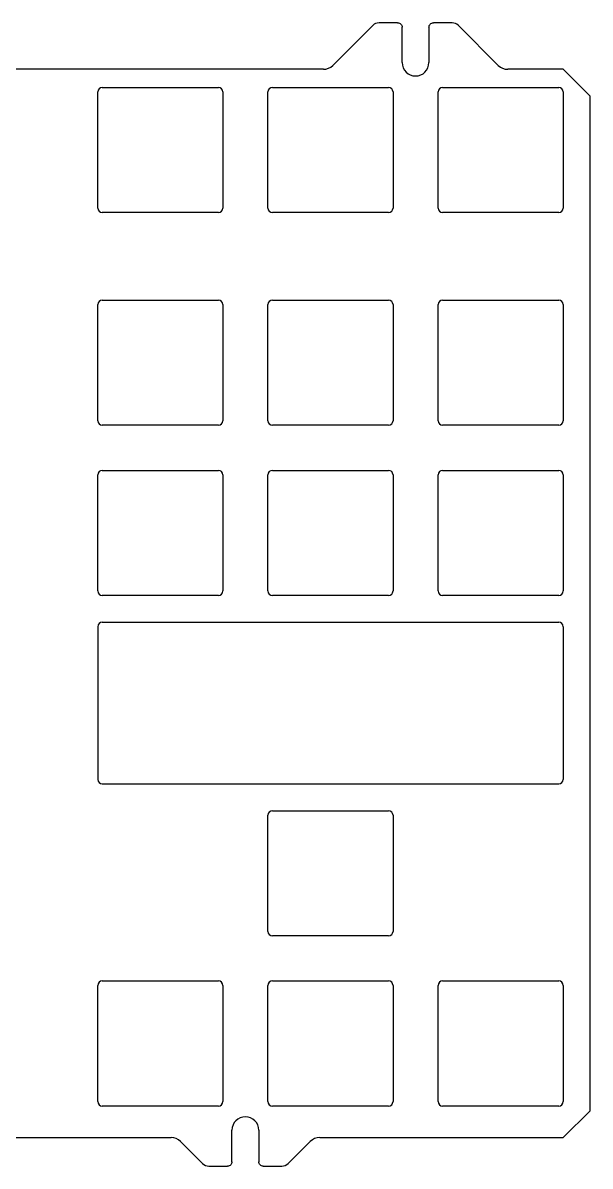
# Model space of a CAD drawing. Header units: millimetres. Extents: x 437 to 785, y 1108 to 1236.
# Drawn here: x 721.8 to 785.3, y 1108.2 to 1236.2 of the extents above; entities that cross this region are included whole.
import ezdxf

# ---------------------------------------------------------------- set-up
doc = ezdxf.new("R2010")
doc.units = ezdxf.units.MM
doc.layers.get('0').update_dxf_attribs({"linetype": 'CONTINUOUS'})

msp = doc.modelspace()

# ---------------------------------------------------------------- linework, layer by layer
at = {"color": 7, "linetype": 'CONTINUOUS'}
for p, q in [((763.73, 1236.17), (761.65, 1236.17)), ((769.82, 1236.17), (767.73, 1236.17)), ((760.94, 1235.87), (756.47, 1231.41)), ((764.23, 1231.72), (764.23, 1235.67)), ((767.23, 1235.67), (767.23, 1231.72)), ((774.99, 1231.41), (770.53, 1235.87)), ((755.41, 1230.97), (652.23, 1230.97)), ((782.28, 1230.97), (776.06, 1230.97)), ((785.28, 1227.97), (782.28, 1230.97)), ((730.16, 1215.44), (730.16, 1228.44)), ((730.66, 1228.94), (743.66, 1228.94)), ((744.16, 1228.44), (744.16, 1215.44)), ((749.21, 1215.44), (749.21, 1228.44)), ((749.71, 1228.94), (762.71, 1228.94)), ((763.21, 1228.44), (763.21, 1215.44)), ((768.26, 1215.44), (768.26, 1228.44)), ((768.76, 1228.94), (781.76, 1228.94)), ((782.26, 1228.44), (782.26, 1215.44)), ((785.28, 1114.4), (785.28, 1227.97)), ((743.66, 1214.94), (730.66, 1214.94)), ((762.71, 1214.94), (749.71, 1214.94)), ((781.76, 1214.94), (768.76, 1214.94)), ((730.16, 1191.63), (730.16, 1204.63)), ((730.66, 1205.13), (743.66, 1205.13)), ((744.16, 1204.63), (744.16, 1191.63)), ((749.21, 1191.63), (749.21, 1204.63)), ((749.71, 1205.13), (762.71, 1205.13)), ((763.21, 1204.63), (763.21, 1191.63)), ((768.26, 1191.63), (768.26, 1204.63)), ((768.76, 1205.13), (781.76, 1205.13)), ((782.26, 1204.63), (782.26, 1191.63)), ((743.66, 1191.13), (730.66, 1191.13)), ((762.71, 1191.13), (749.71, 1191.13)), ((781.76, 1191.13), (768.76, 1191.13)), ((730.16, 1172.58), (730.16, 1185.58)), ((730.66, 1186.08), (743.66, 1186.08)), ((744.16, 1185.58), (744.16, 1172.58)), ((749.21, 1172.58), (749.21, 1185.58)), ((749.71, 1186.08), (762.71, 1186.08)), ((763.21, 1185.58), (763.21, 1172.58)), ((768.26, 1172.58), (768.26, 1185.58)), ((768.76, 1186.08), (781.76, 1186.08)), ((782.26, 1185.58), (782.26, 1172.58)), ((743.66, 1172.08), (730.66, 1172.08)), ((762.71, 1172.08), (749.71, 1172.08)), ((781.76, 1172.08), (768.76, 1172.08)), ((730.16, 1168.58), (730.16, 1151.48)), ((730.66, 1169.08), (781.76, 1169.08)), ((782.26, 1168.58), (782.26, 1151.48)), ((730.66, 1150.98), (781.76, 1150.98)), ((749.71, 1147.98), (762.71, 1147.98)), ((749.21, 1134.48), (749.21, 1147.48)), ((763.21, 1147.48), (763.21, 1134.48)), ((762.71, 1133.98), (749.71, 1133.98)), ((730.66, 1128.93), (743.66, 1128.93)), ((749.71, 1128.93), (762.71, 1128.93)), ((768.76, 1128.93), (781.76, 1128.93)), ((730.16, 1115.43), (730.16, 1128.43)), ((744.16, 1128.43), (744.16, 1115.43)), ((749.21, 1115.43), (749.21, 1128.43)), ((763.21, 1128.43), (763.21, 1115.43)), ((768.26, 1115.43), (768.26, 1128.43)), ((782.26, 1128.43), (782.26, 1115.43)), ((743.66, 1114.93), (730.66, 1114.93)), ((762.71, 1114.93), (749.71, 1114.93)), ((781.76, 1114.93), (768.76, 1114.93)), ((782.28, 1111.4), (785.28, 1114.4)), ((745.18, 1108.7), (745.18, 1112.23)), ((748.18, 1112.23), (748.18, 1108.7)), ((659.76, 1111.4), (738.36, 1111.4)), ((739.42, 1110.96), (741.89, 1108.5)), ((751.48, 1108.5), (753.94, 1110.96)), ((755.01, 1111.4), (782.28, 1111.4)), ((742.6, 1108.2), (744.68, 1108.2)), ((748.68, 1108.2), (750.77, 1108.2))]:
    msp.add_line(p, q, dxfattribs=at)
for centre, radius, start, end in [((761.65, 1235.17), 1, 90, 135), ((769.82, 1235.17), 1, 45, 90), ((755.41, 1232.47), 1.5, 270, 315), ((765.73, 1231.72), 1.5, 180, 0), ((776.06, 1232.47), 1.5, 225, 270), ((730.66, 1228.44), 0.5, 90, 180), ((743.66, 1228.44), 0.5, 0, 90), ((749.71, 1228.44), 0.5, 90, 180), ((762.71, 1228.44), 0.5, 0, 90), ((768.76, 1228.44), 0.5, 90, 180), ((781.76, 1228.44), 0.5, 0, 90), ((730.66, 1215.44), 0.5, 180, 270), ((743.66, 1215.44), 0.5, 270, 0), ((749.71, 1215.44), 0.5, 180, 270), ((762.71, 1215.44), 0.5, 270, 0), ((768.76, 1215.44), 0.5, 180, 270), ((781.76, 1215.44), 0.5, 270, 0), ((730.66, 1204.63), 0.5, 90, 180), ((743.66, 1204.63), 0.5, 0, 90), ((749.71, 1204.63), 0.5, 90, 180), ((762.71, 1204.63), 0.5, 0, 90), ((768.76, 1204.63), 0.5, 90, 180), ((781.76, 1204.63), 0.5, 0, 90), ((730.66, 1191.63), 0.5, 180, 270), ((743.66, 1191.63), 0.5, 270, 0), ((749.71, 1191.63), 0.5, 180, 270), ((762.71, 1191.63), 0.5, 270, 0), ((768.76, 1191.63), 0.5, 180, 270), ((781.76, 1191.63), 0.5, 270, 0), ((730.66, 1185.58), 0.5, 90, 180), ((743.66, 1185.58), 0.5, 0, 90), ((749.71, 1185.58), 0.5, 90, 180), ((762.71, 1185.58), 0.5, 0, 90), ((768.76, 1185.58), 0.5, 90, 180), ((781.76, 1185.58), 0.5, 0, 90), ((730.66, 1172.58), 0.5, 180, 270), ((743.66, 1172.58), 0.5, 270, 0), ((749.71, 1172.58), 0.5, 180, 270), ((762.71, 1172.58), 0.5, 270, 0), ((768.76, 1172.58), 0.5, 180, 270), ((781.76, 1172.58), 0.5, 270, 0), ((730.66, 1168.58), 0.5, 90, 180), ((781.76, 1168.58), 0.5, 0, 90), ((730.66, 1151.48), 0.5, 180, 270), ((781.76, 1151.48), 0.5, 270, 0), ((749.71, 1147.48), 0.5, 90, 180), ((762.71, 1147.48), 0.5, 0, 90), ((749.71, 1134.48), 0.5, 180, 270), ((762.71, 1134.48), 0.5, 270, 0), ((730.66, 1128.43), 0.5, 90, 180), ((743.66, 1128.43), 0.5, 0, 90), ((749.71, 1128.43), 0.5, 90, 180), ((762.71, 1128.43), 0.5, 0, 90), ((768.76, 1128.43), 0.5, 90, 180), ((781.76, 1128.43), 0.5, 0, 90), ((730.66, 1115.43), 0.5, 180, 270), ((743.66, 1115.43), 0.5, 270, 0), ((749.71, 1115.43), 0.5, 180, 270), ((762.71, 1115.43), 0.5, 270, 0), ((768.76, 1115.43), 0.5, 180, 270), ((781.76, 1115.43), 0.5, 270, 0), ((746.68, 1112.23), 1.5, 0, 180), ((738.36, 1109.9), 1.5, 45, 90), ((755.01, 1109.9), 1.5, 90, 135), ((742.6, 1109.2), 1, 225, 270), ((750.77, 1109.2), 1, 270, 315)]:
    msp.add_arc(centre, radius, start, end, dxfattribs=at)
for points in [[(763.73, 1236.17), (763.87, 1236.17), (764, 1236.11), (764.18, 1235.93), (764.23, 1235.8), (764.23, 1235.67)], [(767.23, 1235.67), (767.23, 1235.8), (767.29, 1235.93), (767.47, 1236.11), (767.6, 1236.17), (767.73, 1236.17)], [(745.18, 1108.7), (745.18, 1108.57), (745.13, 1108.44), (744.95, 1108.26), (744.82, 1108.2), (744.68, 1108.2)], [(748.68, 1108.2), (748.55, 1108.2), (748.42, 1108.26), (748.24, 1108.44), (748.18, 1108.57), (748.18, 1108.7)]]:
    msp.add_open_spline(points, degree=3, knots=[0, 0, 0, 0, 0.5, 0.5, 1, 1, 1, 1], dxfattribs=at)

doc.saveas('drawing.dxf')
